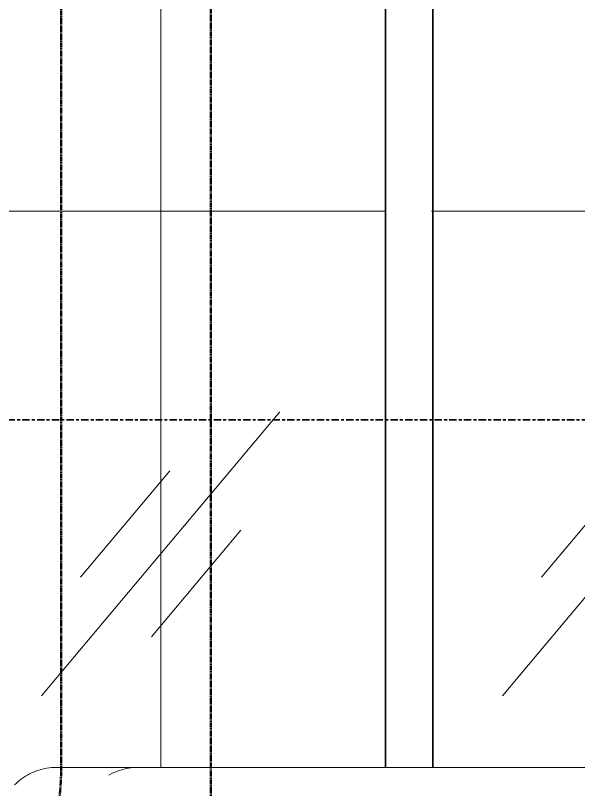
# Model space of a CAD drawing. Header units: millimetres. Extents: x -153298 to 620751, y -313239 to 250031.
# Drawn here: x 76891 to 78106, y -225193 to -223523 of the extents above; entities that cross this region are included whole.
import ezdxf

# ---------------------------------------------------------------- set-up
doc = ezdxf.new("R2010")
doc.units = ezdxf.units.MM
doc.linetypes.add('Centre', pattern=[31.75, 6.35, -4.7625, 15.875, -4.7625])
doc.linetypes.add('DPA_Hidden 50', pattern=[3, 2, -1])
doc.layers.add('000 - EXISTING_CANOPY_MAIN_COLOR_1', color=1, linetype='Continuous')
for name, color, linetype, lineweight in [('A-ANNO-NOTE', 3, 'Continuous', 35), ('A-ANNO-SYMB', 3, 'Continuous', 9), ('A-DETL', 1, 'Continuous', 70), ('A-DETL-GENF', 2, 'Continuous', 35), ('A-FLOR-HRAL', 1, 'Continuous', 25), ('A-FLOR-LEVL', 3, 'Continuous', 35), ('A-GLAZ-CURT', 2, 'Continuous', 9), ('E-LITE-EQPM', 2, 'Continuous', 35)]:
    doc.layers.add(name, color=color, linetype=linetype, lineweight=lineweight)

# ---------------------------------------------------------------- blocks, each defined once
blk = doc.blocks.new('System Panel - Entrance Glazed 12mm-14851401-2150-01 ENTRANCE 1 ELEVATION 4')
at = {"layer": 'A-GLAZ-CURT'}
for p, q in [((9852, 102750), (9852, 105550)), ((9852, 105550), (9852, 102750))]:
    blk.add_line(p, q, dxfattribs=at)
blk = doc.blocks.new('System Panel - Entrance Glazed 12mm-14851402-2150-01 ENTRANCE 1 ELEVATION 4')
at = {"layer": 'A-GLAZ-CURT'}
for p, q in [((9302, 105550), (9852, 105550)), ((9852, 105550), (9302, 105550)), ((9302, 105550), (9302, 102550)), ((9852, 105550), (9852, 102750)), ((9852, 102750), (9852, 105550)), ((9852, 102675.2), (9852, 102550)), ((9852, 102550), (9852, 102675.2)), ((9501.5, 102550), (9302, 102550)), ((9302, 102550), (9501.5, 102550)), ((9677.5, 102550), (9576, 102550)), ((9576, 102550), (9677.5, 102550)), ((9852, 102550), (9763.9, 102550)), ((9763.9, 102550), (9852, 102550))]:
    blk.add_line(p, q, dxfattribs=at)
blk = doc.blocks.new('ACM_L14 - LED Street Light Luminaire with Wide Light - PRA4-CB-8-17314108-2150-01 ENTRANCE 1 ELEVATION 4')
at = {"layer": 'E-LITE-EQPM'}
for p, q in [((10337, 113450), (10337, 102750)), ((10438.6, 102750), (10438.6, 113450))]:
    blk.add_line(p, q, dxfattribs=at)
blk = doc.blocks.new('Railing - 2800 _L_-V328-2150-01 ENTRANCE 1 ELEVATION 4')
at = {"layer": '000 - EXISTING_CANOPY_MAIN_COLOR_1', "lineweight": 9}
blk.add_line((12251.5, 102750), (9626.5, 102750), dxfattribs=at)
at = {"layer": '000 - EXISTING_CANOPY_MAIN_COLOR_1', "lineweight": 9, "flags": 128}
blk.add_lwpolyline([(9626.5, 102750), (9621.5, 102749.9), (9616.5, 102749.6), (9611.6, 102749.1), (9606.6, 102748.4), (9601.7, 102747.5), (9596.8, 102746.4), (9592, 102745.1), (9587.2, 102743.7), (9582.5, 102742), (9577.8, 102740.1), (9573.3, 102738.1), (9568.8, 102735.9), (9564.4, 102733.5), (9560.1, 102730.9), (9555.9, 102728.2), (9551.9, 102725.3), (9547.9, 102722.2), (9544.1, 102719), (9540.4, 102715.6), (9536.9, 102712.1)], dxfattribs=at)
blk = doc.blocks.new('Railing - 2800 _L_-V329-2150-01 ENTRANCE 1 ELEVATION 4')
at = {"layer": '000 - EXISTING_CANOPY_MAIN_COLOR_1', "lineweight": 9}
blk.add_line((12427.5, 102750), (9802.5, 102750), dxfattribs=at)
at = {"layer": '000 - EXISTING_CANOPY_MAIN_COLOR_1', "lineweight": 9, "flags": 128}
blk.add_lwpolyline([(9802.5, 102750), (9797.5, 102749.9), (9792.5, 102749.6), (9787.6, 102749.1), (9782.6, 102748.4), (9777.7, 102747.5), (9772.8, 102746.4), (9768, 102745.1), (9763.2, 102743.7), (9758.5, 102742), (9753.8, 102740.1), (9749.3, 102738.1), (9744.8, 102735.9), (9740.4, 102733.5)], dxfattribs=at)
blk = doc.blocks.new('Railing - Railing-17921675-2150-01 ENTRANCE 1 ELEVATION 4')
for name in ['Railing - 2800 _L_-V328-2150-01 ENTRANCE 1 ELEVATION 4', 'Railing - 2800 _L_-V329-2150-01 ENTRANCE 1 ELEVATION 4']:
    blk.add_blockref(name, (0, 0))
blk = doc.blocks.new('DPA_AN_Callout - DPA_AN_Callout-15536900-2150-01 ENTRANCE 1 ELEVATION 4')
at = {"layer": 'A-DETL-GENF', "linetype": 'DPA_Hidden 50', "lineweight": 50}
blk.add_line((9637.1, 105637.3), (9637.1, 102744.8), dxfattribs=at)
blk.add_arc((9137.1, 102744.8), 500, 270, 0, dxfattribs=at)
blk = doc.blocks.new('Mirror Symbol - Mirror-R-11567825-2150-01 ENTRANCE 1 ELEVATION 4')
at = {"layer": 'A-ANNO-NOTE', "lineweight": 9}
for p, q in [((10588.9, 104784.6), (11103.2, 105397.5)), ((10673, 105040.4), (10865.9, 105270.2)), ((11019.1, 105141.7), (10826.2, 104911.9))]:
    blk.add_line(p, q, dxfattribs=at)

msp = doc.modelspace()

# ---------------------------------------------------------------- linework, layer by layer
at = {"layer": 'A-ANNO-SYMB', "linetype": 'DPA_Hidden 50', "lineweight": 50}
msp.add_line((77312.8888, -219291.1757), (77312.8888, -226445.8739), dxfattribs=at)
at = {"layer": 'A-DETL', "lineweight": 9}
for p, q in [((76642.6622, -223945.1981), (77687.6622, -223945.1981)), ((77788.6296, -223945.1981), (80057.1622, -223945.1981))]:
    msp.add_line(p, q, dxfattribs=at)
at = {"layer": 'A-FLOR-LEVL', "linetype": 'Centre'}
msp.add_line((60861.2198, -224395.1981), (102094.1634, -224395.1981), dxfattribs=at)

# ---------------------------------------------------------------- block references
at = {"layer": 'A-ANNO-NOTE', "lineweight": 25}
for p in [(66358.6026, -329775.1981), (67352.626, -329775.1981)]:
    msp.add_blockref('Mirror Symbol - Mirror-R-11567825-2150-01 ENTRANCE 1 ELEVATION 4', p, dxfattribs=at)
at = {"layer": 'A-DETL-GENF'}
msp.add_blockref('DPA_AN_Callout - DPA_AN_Callout-15536900-2150-01 ENTRANCE 1 ELEVATION 4', (67352.626, -327895.1981), dxfattribs=at)
at = {"layer": 'A-FLOR-HRAL'}
msp.add_blockref('Railing - Railing-17921675-2150-01 ENTRANCE 1 ELEVATION 4', (67352.626, -327895.1981), dxfattribs=at)
at = {"layer": 'A-GLAZ-CURT'}
for name in ['System Panel - Entrance Glazed 12mm-14851402-2150-01 ENTRANCE 1 ELEVATION 4', 'System Panel - Entrance Glazed 12mm-14851401-2150-01 ENTRANCE 1 ELEVATION 4']:
    msp.add_blockref(name, (67352.626, -327895.1981), dxfattribs=at)
at = {"layer": 'E-LITE-EQPM'}
msp.add_blockref('ACM_L14 - LED Street Light Luminaire with Wide Light - PRA4-CB-8-17314108-2150-01 ENTRANCE 1 ELEVATION 4', (67352.626, -327895.1981), dxfattribs=at)

doc.saveas('drawing.dxf')
